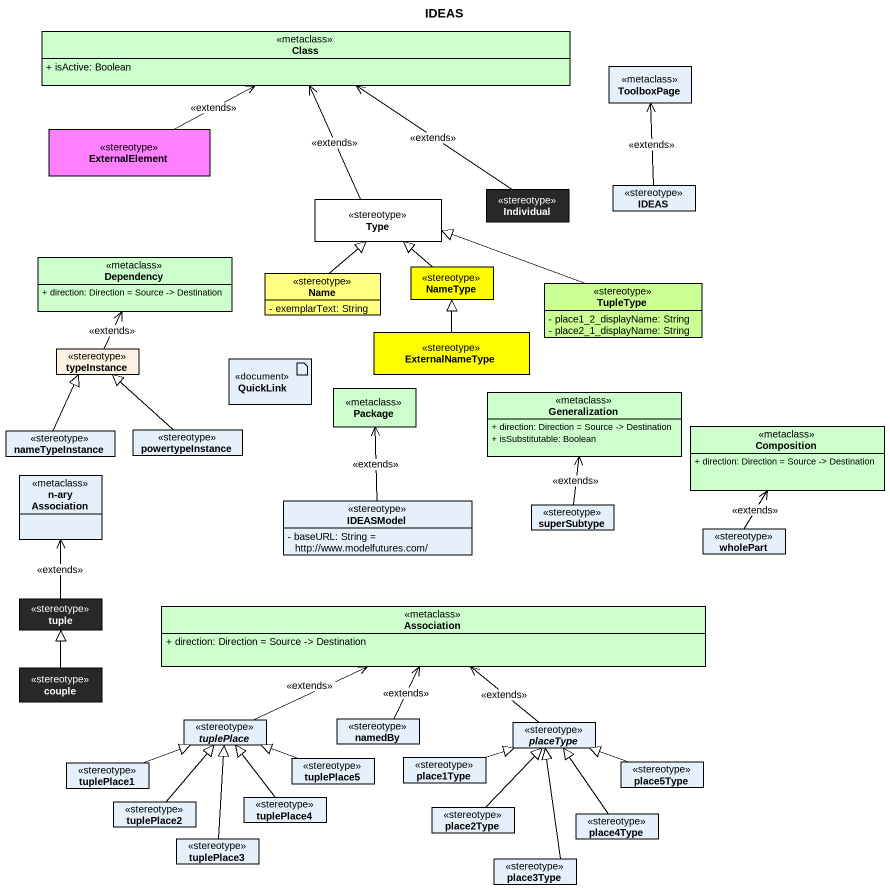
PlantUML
@startuml
title IDEAS
allowmixing
hide circle
hide empty members
skinparam classAttributeIconSize 0
class "Class" as Class_ <<metaclass>> #CCFFCC {
  + isActive: Boolean
}
class ToolboxPage <<metaclass>>
class ExternalElement <<stereotype>> #FF80FF
class Individual <<stereotype>> #282828
class IDEAS <<stereotype>>
class Type <<stereotype>> #FFFFFF
class Dependency <<metaclass>> #CCFFCC {
  + direction: Direction = Source -> Destination
}
class Name <<stereotype>> #FFFF80 {
  - exemplarText: String
}
class NameType <<stereotype>> #FFFF00
class TupleType <<stereotype>> #C9FF93 {
  - place1_2_displayName: String
  - place2_1_displayName: String
}
class typeInstance <<stereotype>> #FCF2E3
class ExternalNameType <<stereotype>> #FFFF00
artifact QuickLink <<document>>
class "Package" as Package_ <<metaclass>> #CCFFCC
class Generalization <<metaclass>> #CCFFCC {
  + direction: Direction = Source -> Destination
  + isSubstitutable: Boolean
}
class nameTypeInstance <<stereotype>>
class powertypeInstance <<stereotype>>
class Composition <<metaclass>> #CCFFCC {
  + direction: Direction = Source -> Destination
}
class "n-ary Association" as n_ary_Association <<metaclass>>
class IDEASModel <<stereotype>> {
  - baseURL: String = http://www.modelfutures.com/
}
class superSubtype <<stereotype>>
class wholePart <<stereotype>>
class tuple <<stereotype>> #282828
class Association <<metaclass>> #CCFFCC {
  + direction: Direction = Source -> Destination
}
class couple <<stereotype>> #282828
abstract class tuplePlace <<stereotype>>
class namedBy <<stereotype>>
abstract class placeType <<stereotype>>
class tuplePlace1 <<stereotype>>
class tuplePlace5 <<stereotype>>
class place1Type <<stereotype>>
class place5Type <<stereotype>>
class tuplePlace2 <<stereotype>>
class tuplePlace4 <<stereotype>>
class place2Type <<stereotype>>
class place4Type <<stereotype>>
class tuplePlace3 <<stereotype>>
class place3Type <<stereotype>>
ExternalElement -right-> Class_ : <<extends>>
Individual -up-> Class_ : <<extends>>
IDEAS -up-> ToolboxPage : <<extends>>
Type -up-> Class_ : <<extends>>
Name -up-|> Type
NameType -up-|> Type
TupleType -left-|> Type
typeInstance -up-> Dependency : <<extends>>
ExternalNameType -up-|> NameType
nameTypeInstance -up-|> typeInstance
powertypeInstance -up-|> typeInstance
IDEASModel -up-> Package_ : <<extends>>
superSubtype -up-> Generalization : <<extends>>
wholePart -up-> Composition : <<extends>>
tuple -up-> n_ary_Association : <<extends>>
couple -up-|> tuple
tuplePlace -right-> Association : <<extends>>
namedBy -up-> Association : <<extends>>
placeType -up-> Association : <<extends>>
tuplePlace1 -right-|> tuplePlace
tuplePlace5 -left-|> tuplePlace
place1Type -right-|> placeType
place5Type -left-|> placeType
tuplePlace2 -up-|> tuplePlace
tuplePlace4 -up-|> tuplePlace
place2Type -up-|> placeType
place4Type -up-|> placeType
tuplePlace3 -up-|> tuplePlace
place3Type -up-|> placeType
@enduml
